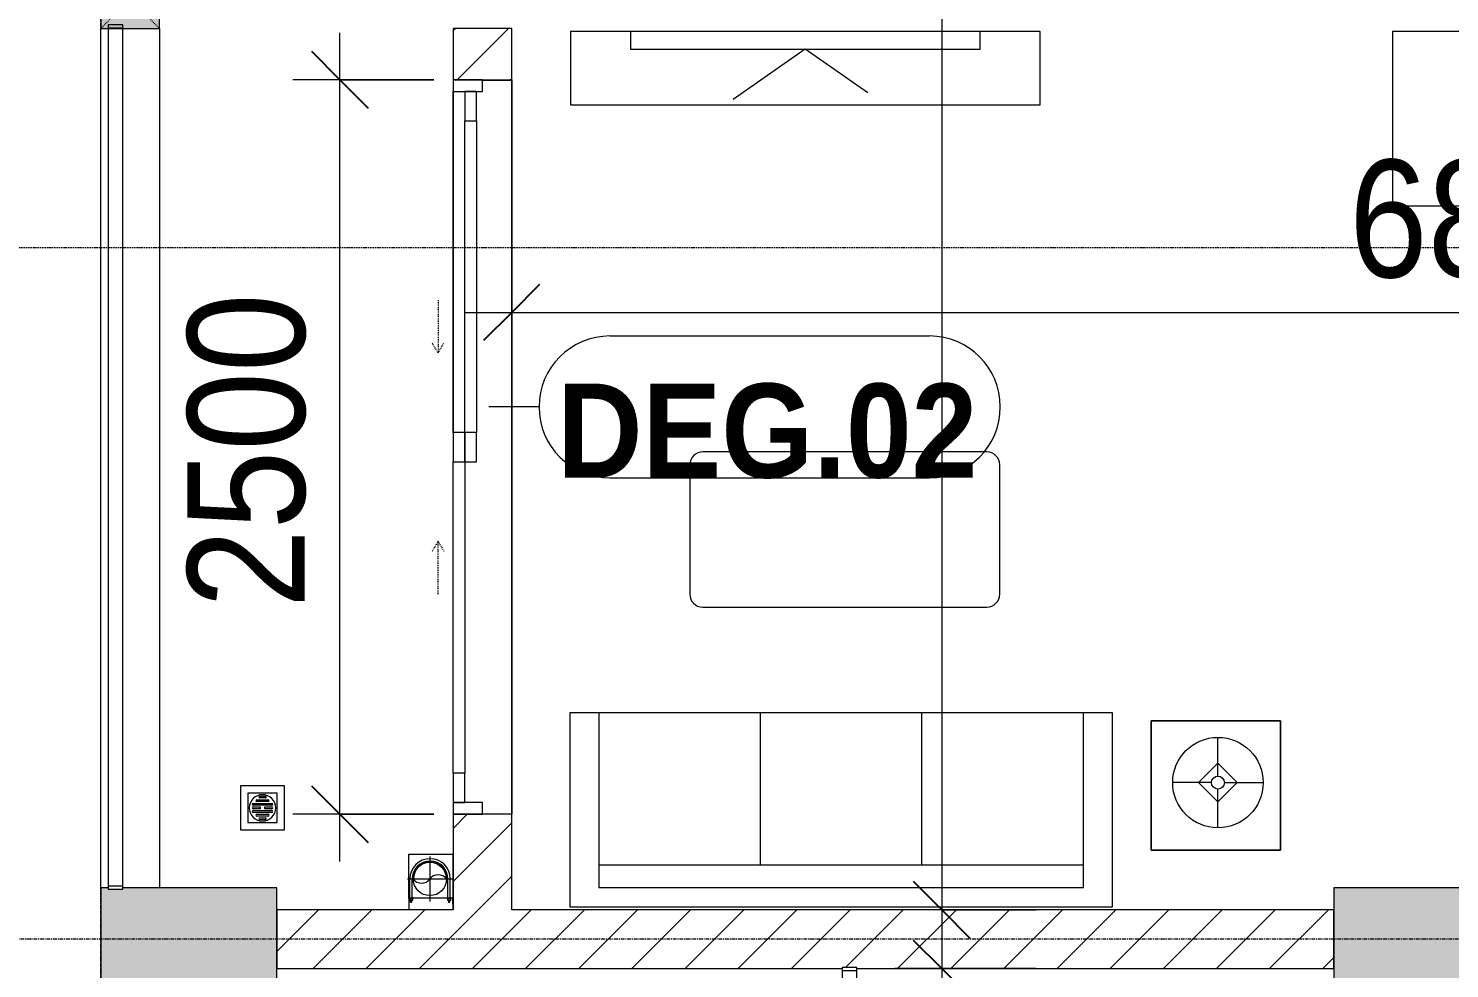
# Model space of a CAD drawing. Header units: millimetres. Extents: x 1591 to 239055, y -15958 to 83255.
# Drawn here: x 129286 to 134127, y 45237 to 48437 of the extents above; entities that cross this region are included whole.
import ezdxf

# ---------------------------------------------------------------- set-up
doc = ezdxf.new("R2010")
doc.units = ezdxf.units.MM
for name, pattern in [('Dash', [6, 3, -3]), ('Dash Dot 3_16_', [7.9375, 4.7625, -1.5875, 0, -1.5875]), ('Grid Line', [22.225, 12.7, -3.175, 3.175, -3.175]), ('IMPORT-CENTER _2_', [40.64, 25.4, -5.08, 5.08, -5.08])]:
    doc.linetypes.add(name, pattern=pattern)
for name, color, linetype, lineweight in [('0-1', 250, 'Continuous', 5), ('A-ANNO-DIMS', 211, 'Continuous', 9), ('A-ANNO-DIMS-160', 211, 'Continuous', 9), ('A-DOOR', 31, 'Continuous', 9), ('A-DOOR-FRAM', 31, 'Continuous', 9), ('A-DOOR-HDLN', 31, 'Dash', 9), ('A-DOOR-IDEN', 31, 'Continuous', 9), ('A-FLOR-2', 9, 'Continuous', 9), ('A-FLOR-HRAL', 11, 'Continuous', 9), ('A-FLOR-HRAL-1', 254, 'Continuous', 9), ('A-FLOR-HRAL-2', 9, 'Continuous', 9), ('A-WALL', 113, 'Continuous', 9), ('A-WALL-3', 113, 'Continuous', 18), ('A-WALL-PATT-2', 111, 'Continuous', 9), ('G-ANNO-SYMB-1', 111, 'Dash Dot 3_16_', 18), ('G-IMPT', 8, 'Continuous', 9), ('G-IMPT-2', 8, 'IMPORT-CENTER _2_', 9), ('I-FURN', 30, 'Continuous', 9), ('I-FURN-1', 254, 'Continuous', 9), ('M-EQPM', 50, 'Continuous', 9), ('S-COLS', 52, 'Continuous', 9), ('S-COLS-1', 52, 'Continuous', 5), ('S-COLS-2', 250, 'Continuous', 18), ('S-COLS-5', 52, 'Continuous', 18), ('S-COLS-HDLN', 52, 'Dash', 9), ('S-GRID-1', 1, 'Grid Line', 9)]:
    doc.layers.add(name, color=color, linetype=linetype, lineweight=lineweight)
doc.styles.add('Arial_B_5', font='arialbd_0.ttf', dxfattribs={"width": 0.9, "height": 320})
doc.styles.add('UTM Avo', font='UTM Avo.ttf', dxfattribs={"width": 0.9, "height": 400})
doc.dimstyles.new('1_Dim_chi_tiet_2_5', dxfattribs={"dimscale": 304.8, "dimtxt": 399.720379, "dimasz": 0.629921, "dimexe": 0.524934, "dimexo": 0.0625, "dimgap": 0.052493, "dimtad": 1, "dimdec": 0, "dimrnd": 5, "dimzin": 0, "dimdsep": 46, "dimtxsty": 'UTM Avo', "dimblk1": 'OBLIQUE', "dimblk2": 'OBLIQUE', "dimsah": 1, "dimcen": 0.09, "dimdle": 0.524934, "dimazin": 0, "dimtfac": 1, "dimtdec": 4, "dimtix": 1, "dimtmove": 0, "dimatfit": 3, "dimfxl": 1.049869, "dimfxlon": 1, "dimtvp": 1, "dimtolj": 1, "dimtzin": 0, "dimarcsym": 2})
doc.dimstyles.new('1_Dim_chi_tiet_2_5_1', dxfattribs={"dimscale": 304.8, "dimtxt": 399.720379, "dimasz": 0.629921, "dimexe": 0.524934, "dimexo": 0.0625, "dimgap": 0.052493, "dimtad": 1, "dimdec": 0, "dimrnd": 5, "dimzin": 0, "dimdsep": 46, "dimtxsty": 'UTM Avo', "dimblk1": 'OBLIQUE', "dimblk2": 'OBLIQUE', "dimsah": 1, "dimcen": 0.09, "dimdle": 0.524934, "dimazin": 0, "dimtfac": 1, "dimtdec": 4, "dimtix": 1, "dimtmove": 0, "dimatfit": 3, "dimfxl": 1.049869, "dimfxlon": 1, "dimtvp": 1, "dimtolj": 1, "dimtzin": 0, "dimarcsym": 2})
pattern_1 = [(45, (95879.7, 0), (-90.50967, 90.50967), [])]

# ---------------------------------------------------------------- blocks, each defined once
blk = doc.blocks.new('NCV_TKTC_KET CAU_rvt-1-TKCS_MB TẦNG 6-8')
at = {"layer": 'S-COLS-1'}
for points in [[(33727.6, 45161.9), (34252.6, 45161.9), (34252.6, 45511.9), (33727.6, 45511.9), (33727.6, 45506.9), (33677.6, 45506.9), (33677.6, 45511.9), (33652.6, 45511.9), (33652.6, 45161.9), (33677.6, 45161.9)], [(37852.6, 45161.9), (38852.6, 45161.9), (38852.6, 45511.9), (37852.6, 45511.9)]]:
    blk.add_hatch(color=256, dxfattribs=at).paths.add_polyline_path(points)
at = {"layer": 'S-COLS-2'}
for p, q in [((33677.6, 45511.9), (33652.6, 45511.9)), ((33652.6, 45511.9), (33652.6, 45161.9)), ((34252.6, 45511.9), (33727.6, 45511.9)), ((34252.6, 45161.9), (34252.6, 45511.9)), ((38852.6, 45511.9), (37852.6, 45511.9)), ((37852.6, 45511.9), (37852.6, 45161.9))]:
    blk.add_line(p, q, dxfattribs=at)
blk = doc.blocks.new('HE BEP A1 - HE BEP A 2-885810-TKCS_MB TẦNG 6-8')
at = {"layer": 'I-FURN'}
for p, q in [((662.4, 594.4), (0, 594.4)), ((0, 594.4), (0, 0)), ((662.4, 0), (662.4, 594.4)), ((662.4, 594.4), (3700, 594.4)), ((662.4, 0), (662.4, 594.4)), ((3700, 594.4), (3700, 0)), ((3700, 594.4), (3700, 0)), ((862.4, 494.4), (1706.9, 494.4)), ((3175.6, 513.2), (2394, 513.2)), ((844.9, 120.7), (844.9, 476.9)), ((1298.3, 440.1), (924.9, 440.1)), ((1541.1, 452.3), (1528.6, 445.1)), ((1566.6, 443.1), (1618.1, 322.3)), ((1724.4, 476.9), (1724.4, 120.7)), ((2364, 483.2), (2364, 111.2)), ((3205.6, 483.2), (3205.6, 111.2)), ((876.4, 408.9), (1346.8, 408.9)), ((1644.4, 423.2), (1459, 423.2)), ((1602.7, 313.4), (1523.8, 418.4)), ((2474.5, 410.3), (2470.1, 405.9)), ((2470.1, 405.9), (2499.2, 376.7)), ((2503.6, 381.1), (2474.5, 410.3)), ((2692.1, 413), (2663, 383.9)), ((2667.3, 379.5), (2696.5, 408.6)), ((2696.5, 408.6), (2692.1, 413)), ((2873.2, 408.6), (2877.5, 413)), ((2902.3, 379.5), (2873.2, 408.6)), ((2877.5, 413), (2906.7, 383.9)), ((3066, 381.1), (3095.1, 410.3)), ((3099.5, 405.9), (3070.4, 376.7)), ((3095.1, 410.3), (3099.5, 405.9)), ((871.5, 386.8), (871.5, 182.3)), ((871.5, 380.9), (1351.6, 380.9)), ((871.5, 352.9), (1351.6, 352.9)), ((1351.6, 182.3), (1351.6, 386.8)), ((1405.6, 369.9), (1405.6, 183.2)), ((1697.8, 183.2), (1697.8, 369.9)), ((2499.2, 376.7), (2503.6, 381.1)), ((2663, 383.9), (2667.3, 379.5)), ((2906.7, 383.9), (2902.3, 379.5)), ((3070.4, 376.7), (3066, 381.1)), ((871.5, 324.9), (1351.6, 324.9)), ((871.5, 296.9), (1351.6, 296.9)), ((1618.1, 322.3), (1602.7, 313.4)), ((871.5, 268.9), (1351.6, 268.9)), ((871.5, 240.9), (1351.6, 240.9)), ((871.5, 212.9), (1351.6, 212.9)), ((2467.4, 188.3), (2496.5, 217.4)), ((2500.9, 213), (2471.8, 183.9)), ((2496.5, 217.4), (2500.9, 213)), ((2660.2, 215.8), (2664.6, 220.2)), ((2689.3, 186.7), (2660.2, 215.8)), ((2664.6, 220.2), (2693.7, 191.1)), ((2905, 220.2), (2875.9, 191.1)), ((2880.3, 186.7), (2909.4, 215.8)), ((2909.4, 215.8), (2905, 220.2)), ((3073.1, 217.4), (3068.7, 213)), ((3068.7, 213), (3097.9, 183.9)), ((3102.3, 188.3), (3073.1, 217.4)), ((871.5, 184.9), (1351.6, 184.9)), ((877.9, 156.9), (1345.2, 156.9)), ((2471.8, 183.9), (2467.4, 188.3)), ((2693.7, 191.1), (2689.3, 186.7)), ((2875.9, 191.1), (2880.3, 186.7)), ((3097.9, 183.9), (3102.3, 188.3)), ((1706.9, 103.2), (862.4, 103.2)), ((924.9, 128.9), (1298.3, 128.9)), ((1459, 129.9), (1644.4, 129.9)), ((2451.6, 122.3), (2451.6, 118.3)), ((2484.1, 122.3), (2451.6, 122.3)), ((2451.6, 118.3), (2484.1, 118.3)), ((2484.1, 118.3), (2484.1, 122.3)), ((3085.5, 118.3), (3085.5, 122.3)), ((3085.5, 122.3), (3118, 122.3)), ((3118, 118.3), (3085.5, 118.3)), ((3118, 122.3), (3118, 118.3)), ((3175.6, 81.2), (2394, 81.2)), ((0, 0), (662.4, 0)), ((3700, 0), (662.4, 0))]:
    blk.add_line(p, q, dxfattribs=at)
for centre, radius in [((1485.9, 449.9), 17.8), ((1592.6, 449.9), 17.8), ((2581.9, 298.5), 142.6), ((2987.7, 298.5), 142.6), ((2581.9, 298.5), 131.3), ((2987.7, 298.5), 131.3), ((2581.9, 298.5), 87.2), ((2581.9, 298.5), 43.6), ((2987.7, 298.5), 87.2), ((2987.7, 298.5), 43.6), ((1552.8, 316.6), 22.2), ((2581.9, 298.5), 30.9), ((2987.7, 298.5), 30.9)]:
    blk.add_circle(centre, radius, dxfattribs=at)
for centre, radius, start, end in [((862.4, 476.9), 17.5, 90, 180), ((1706.9, 476.9), 17.5, 0, 90), ((2394, 483.2), 30, 90, 180), ((3175.6, 483.2), 30, 360, 90), ((924.9, 386.8), 53.3, 90, 180), ((1298.3, 386.8), 53.3, 360, 90), ((1537.5, 429.7), 17.8, 119.9521, 219.4618), ((1549.9, 436.9), 17.8, 20.5379, 119.9521), ((1459, 369.9), 53.3, 90, 180), ((1644.4, 369.9), 53.3, 360, 90), ((924.9, 182.3), 53.3, 180, 270), ((1298.3, 182.3), 53.3, 270, 360), ((1459, 183.2), 53.3, 180, 270), ((1644.4, 183.2), 53.3, 270, 360), ((862.4, 120.7), 17.5, 180, 270), ((1706.9, 120.7), 17.5, 270, 360), ((2394, 111.2), 30, 180, 270), ((2485.1, 120.7), 33.5, 163.9419, 180), ((2485.1, 120.7), 33.5, 180, 196.0581), ((2476.6, 123.1), 24.7, 145.204, 163.9419), ((2476.6, 118.2), 24.7, 196.0581, 214.796), ((2467.8, 120.3), 11.6, 9.9102, 170.0898), ((2467.8, 120.3), 11.6, 189.7177, 350.2823), ((2471.3, 126.9), 18.1, 120.7976, 145.204), ((2471.3, 114.5), 18.1, 214.796, 239.2024), ((2467.9, 132.6), 11.5, 90, 120.7976), ((2467.9, 108.8), 11.5, 239.2024, 270), ((2467.9, 132.6), 11.5, 59.2024, 90), ((2467.9, 108.8), 11.5, 270, 300.7976), ((2464.5, 126.9), 18.1, 34.796, 59.2024), ((2464.5, 114.5), 18.1, 300.7976, 325.204), ((2459.1, 123.1), 24.7, 16.0581, 34.796), ((2459.1, 118.2), 24.7, 325.204, 343.9419), ((2450.6, 120.7), 33.5, 0, 16.0581), ((2450.6, 120.7), 33.5, 343.9419, 0), ((3119, 120.7), 33.5, 163.9419, 180), ((3119, 120.7), 33.5, 180, 196.0581), ((3110.5, 123.1), 24.7, 145.204, 163.9419), ((3110.5, 118.2), 24.7, 196.0581, 214.796), ((3105.2, 126.9), 18.1, 120.7976, 145.204), ((3105.2, 114.5), 18.1, 214.796, 239.2024), ((3101.8, 120.3), 11.6, 9.9102, 170.0898), ((3101.8, 120.3), 11.6, 189.7177, 350.2823), ((3101.8, 132.6), 11.5, 90, 120.7976), ((3101.8, 108.8), 11.5, 239.2024, 270), ((3101.8, 132.6), 11.5, 59.2024, 90), ((3101.8, 108.8), 11.5, 270, 300.7976), ((3098.4, 126.9), 18.1, 34.796, 59.2024), ((3098.4, 114.5), 18.1, 300.7976, 325.204), ((3093, 123.1), 24.7, 16.0581, 34.796), ((3093, 118.2), 24.7, 325.204, 343.9419), ((3084.5, 120.7), 33.5, 0, 16.0581), ((3084.5, 120.7), 33.5, 343.9419, 0), ((3175.6, 111.2), 30, 270, 0)]:
    blk.add_arc(centre, radius, start, end, dxfattribs=at)
at = {"layer": 'I-FURN-1'}
for p, q in [((3700, 594.4), (0, 594.4)), ((0, 594.4), (0, 0)), ((3700, 0), (3700, 594.4)), ((0, 0), (3700, 0))]:
    blk.add_line(p, q, dxfattribs=at)
blk = doc.blocks.new('LOBBY_SOFA_1 - LOBBY_SOFA_1-901220-TKCS_MB TẦNG 6-8')
at = {"layer": 'I-FURN'}
for p, q in [((-2556, 0), (-2556, -660)), ((-708, 0), (-2556, 0)), ((-708, -660), (-708, 0)), ((-2457, -66), (-2457, -660)), ((-807, -66), (-2457, -66)), ((-807, -660), (-807, -66)), ((-807, -143), (-2457, -143)), ((-1907, -143), (-1907, -660)), ((-1357, -143), (-1357, -660)), ((-3128.2, -193.5), (-2688.2, -193.5)), ((-3128.2, -633.5), (-3128.2, -193.5)), ((-2688.2, -193.5), (-2688.2, -633.5)), ((-2915.4, -269), (-2915.4, -401)), ((-2915.4, -357), (-2981.4, -423)), ((-2849.4, -423), (-2915.4, -357)), ((-2937.4, -423), (-3069.4, -423)), ((-2981.4, -423), (-2915.4, -489)), ((-2915.4, -489), (-2849.4, -423)), ((-2893.4, -423), (-2761.4, -423)), ((-2915.4, -445), (-2915.4, -577)), ((-2688.2, -633.5), (-3128.2, -633.5)), ((-2556, -660), (-708, -660)), ((-2172.3, -1064.5), (-2172.3, -1504.5)), ((-1160.3, -1020.5), (-2128.3, -1020.5)), ((-1116.3, -1504.5), (-1116.3, -1064.5)), ((-2128.3, -1548.5), (-1160.3, -1548.5))]:
    blk.add_line(p, q, dxfattribs=at)
for radius in [154, 22]:
    blk.add_circle((-2915.4, -423), radius, dxfattribs=at)
for centre, start, end in [((-2128.3, -1064.5), 90, 180), ((-1160.3, -1064.5), 0, 90), ((-2128.3, -1504.5), 180, 270), ((-1160.3, -1504.5), 270, 0)]:
    blk.add_arc(centre, 44, start, end, dxfattribs=at)
at = {"layer": 'I-FURN-1'}
for p, q in [((-708, 0), (-2556, 0)), ((-2556, 0), (-2556, -660)), ((-708, -660), (-708, 0)), ((-2688.2, -193.5), (-3128.2, -193.5)), ((-3128.2, -193.5), (-3128.2, -633.5)), ((-2688.2, -633.5), (-2688.2, -193.5)), ((-3128.2, -633.5), (-2688.2, -633.5)), ((-2556, -660), (-708, -660)), ((-2172.3, -1064.5), (-2172.3, -1504.5)), ((-1160.3, -1020.5), (-2128.3, -1020.5)), ((-1116.3, -1504.5), (-1116.3, -1064.5)), ((-2128.3, -1548.5), (-1160.3, -1548.5))]:
    blk.add_line(p, q, dxfattribs=at)
for centre, start, end in [((-2128.3, -1064.5), 90, 180), ((-1160.3, -1064.5), 0, 90), ((-2128.3, -1504.5), 180, 270), ((-1160.3, -1504.5), 270, 0)]:
    blk.add_arc(centre, 44, start, end, dxfattribs=at)
blk = doc.blocks.new('RES_BAN AN - RES_BAN AN-901223-TKCS_MB TẦNG 6-8')
at = {"layer": 'I-FURN-1'}
for p, q in [((1600, 0), (0, 0)), ((0, 0), (0, -250)), ((1600, -250), (1600, 0)), ((0, -250), (1600, -250))]:
    blk.add_line(p, q, dxfattribs=at)
blk = doc.blocks.new('KE TIVI-2 - KE TIVI-2-885819-TKCS_MB TẦNG 6-8')
at = {"layer": 'I-FURN-1'}
for p, q in [((-595.6, 0), (-595.6, -60)), ((595.6, 0), (-595.6, 0)), ((595.6, -60), (595.6, 0)), ((-595.6, -60), (595.6, -60)), ((0, -60), (-245.7, -232.1)), ((213, -209.1), (0, -60))]:
    blk.add_line(p, q, dxfattribs=at)
blk = doc.blocks.new('Railing - 50 x 10mm-901205-TKCS_MB TẦNG 6-8')
at = {"layer": 'A-FLOR-HRAL-2'}
for p, q in [((25, 5), (-25, 5)), ((-25, 5), (-25, -5)), ((25, -5), (25, 5)), ((-25, -5), (25, -5))]:
    blk.add_line(p, q, dxfattribs=at)
blk = doc.blocks.new('Railing - Railing-885226-TKCS_MB TẦNG 6-8')
at = {"layer": 'A-FLOR-HRAL-2'}
for p, q in [((13269.1, 35969.6), (13269.1, 34280.8)), ((13319.1, 34280.8), (13319.1, 35969.6))]:
    blk.add_line(p, q, dxfattribs=at)
for p in [(13294.1, 35974.6), (13294.1, 34275.8)]:
    blk.add_blockref('Railing - 50 x 10mm-901205-TKCS_MB TẦNG 6-8', p)
blk = doc.blocks.new('NCV_TKTC_TANG 6 - 8_rvt-2-TKCS_MB TẦNG 6-8')
at = {"layer": 'A-FLOR-2'}
for p, q in [((34852.6, 48221.9), (34852.6, 47061.9)), ((35052.6, 48260.3), (34952.6, 48260.3)), ((35052.6, 48261.9), (35052.6, 45761.9)), ((35052.6, 45761.9), (35052.6, 48260.3))]:
    blk.add_line(p, q, dxfattribs=at)
at = {"layer": 'A-FLOR-HRAL-1'}
blk.add_blockref('Railing - Railing-885226-TKCS_MB TẦNG 6-8', (22908.5, 9260.7), dxfattribs=at)
at = {"layer": 'I-FURN-1'}
for name, p in [('RES_BAN AN - RES_BAN AN-901223-TKCS_MB TẦNG 6-8', (35252.2, 48426.9)), ('KE TIVI-2 - KE TIVI-2-885819-TKCS_MB TẦNG 6-8', (36052.2, 48426.9)), ('HE BEP A1 - HE BEP A 2-885810-TKCS_MB TẦNG 6-8', (38052.6, 47832.6))]:
    blk.add_blockref(name, p, dxfattribs=at)
at = {"layer": 'I-FURN-1', "rotation": 180}
blk.add_blockref('LOBBY_SOFA_1 - LOBBY_SOFA_1-901220-TKCS_MB TẦNG 6-8', (34542.6, 45446.9), dxfattribs=at)
blk = doc.blocks.new('G1_SOF - BO TRU - 200x200-3056268-TKCS_MB TẦNG 6-8')
at = {"layer": 'S-COLS'}
blk.add_hatch(color=256, dxfattribs=at).paths.add_polyline_path([(100, -100), (100, 100), (-100, 100), (-100, -100)])
at = {"layer": 'S-COLS-5'}
for p, q in [((100, 100), (-100, 100)), ((-100, 100), (-100, -100)), ((100, -100), (100, 100)), ((-100, -100), (100, -100))]:
    blk.add_line(p, q, dxfattribs=at)
at = {"layer": 'S-COLS-HDLN'}
for p, q in [((100, 100), (-100, -100)), ((-100, 100), (100, -100))]:
    blk.add_line(p, q, dxfattribs=at)
blk = doc.blocks.new('TKTC_XREF_251221_MB TANG 2-7 - TKTC_XREF_260130_MB TANG 2-5_dwg_$cc-4746808-TKCS_MB TẦNG 6-8')
at = {"layer": 'G-IMPT-2'}
for p, q in [((0, -0.673), (0, 0.673)), ((-0.673, 0), (0.673, 0))]:
    blk.add_line(p, q, dxfattribs=at)
at = {"layer": 'M-EQPM'}
blk.add_circle((0, 0), 0.5, dxfattribs=at)
for centre, radius, start, end in [((0, 0), 0.5, 90, 270), ((0.188, 0.25), 0.313, 126.8699, 233.1301), ((-0.188, -0.25), 0.313, 306.8699, 53.1301)]:
    blk.add_arc(centre, radius, start, end, dxfattribs=at)
blk = doc.blocks.new('TKTC_XREF_251221_MB TANG 2-7 - TKTC_XREF_260130_MB TANG 2-5_dwg_CUM U_DN100-4746796-TKCS_MB TẦNG 6-8')
at = {"layer": 'G-IMPT'}
blk.add_hatch(color=256, dxfattribs=at).paths.add_polyline_path([(0, 61), (0, 57), (14.8, 55.1), (28.5, 49.4), (40.3, 40.3), (49.4, 28.5), (55.1, 14.8), (57, 0), (55.1, -14.8), (49.4, -28.5), (40.3, -40.3), (28.5, -49.4), (14.8, -55.1), (0, -57), (0, -61), (15.8, -58.9), (30.5, -52.8), (43.1, -43.1), (52.8, -30.5), (58.9, -15.8), (61, 0), (58.9, 15.8), (52.8, 30.5), (43.1, 43.1), (30.5, 52.8), (15.8, 58.9)])
for p, q in [((-79.1, 66.6), (-79.1, 63.4)), ((-76.6, 66.6), (-76.6, 63.4)), ((-74.6, 66.6), (-74.6, 63.4)), ((-72.7, 69.3), (-72.7, 60.7)), ((-66.9, 67.9), (-71.7, 67.9)), ((-66.9, 62.1), (-71.7, 62.1)), ((-65, 69), (0, 69)), ((-79.1, -63.4), (-79.1, -66.6)), ((-76.6, -63.4), (-76.6, -66.6)), ((-74.6, -63.4), (-74.6, -66.6)), ((-72.7, -60.7), (-72.7, -69.3)), ((-66.9, -62.1), (-71.7, -62.1)), ((-66.9, -67.9), (-71.7, -67.9)), ((-65, -69), (0, -69))]:
    blk.add_line(p, q, dxfattribs=at)
at = {"layer": 'G-IMPT', "flags": 128}
for points in [[(-72.7, 67.6), (-78.1, 67.6), (-78.1, 62.4), (-72.7, 62.4)], [(-71.7, 59.2), (-66.9, 59.2), (-66.9, 70.8), (-71.7, 70.8)], [(-66.9, 70.8), (-66.9, 72.7), (-65, 72.7), (-65, 57.3), (-66.9, 57.3), (-66.9, 59.2)], [(-65, 61), (0, 61), (0, 57)], [(-72.7, -62.4), (-78.1, -62.4), (-78.1, -67.6), (-72.7, -67.6)], [(-71.7, -70.8), (-66.9, -70.8), (-66.9, -59.2), (-71.7, -59.2)], [(-66.9, -59.2), (-66.9, -57.3), (-65, -57.3), (-65, -72.7), (-66.9, -72.7), (-66.9, -70.8)], [(-65, -61), (0, -61), (0, -57)]]:
    blk.add_lwpolyline(points, dxfattribs=at)
at = {"layer": 'G-IMPT'}
for centre, radius, start, end in [((-78.1, 66.6), 0.96, 90, 180), ((-78.1, 63.4), 0.96, 180, 270), ((-71.1, 69.3), 1.56, 112.6199, 247.3801), ((-67.9, 65), 4.8, 143.1301, 216.8699), ((-71.1, 60.7), 1.56, 112.6199, 247.3801), ((0, 0), 69, 270, 90), ((0, 0), 61, 270, 90), ((0, 0), 57, 270, 90), ((-78.1, -63.4), 0.96, 90, 180), ((-78.1, -66.6), 0.96, 180, 270), ((-71.1, -60.7), 1.56, 112.6199, 247.3801), ((-67.9, -65), 4.8, 143.1301, 216.8699), ((-71.1, -69.3), 1.56, 112.6199, 247.3801)]:
    blk.add_arc(centre, radius, start, end, dxfattribs=at)
blk = doc.blocks.new('TKTC_XREF_251221_MB TANG 2-7 - TKTC_XREF_260130_MB TANG 2-5_dwg_THU NUOC - THU NUOC-444531-TKCS_MB TẦNG 1-4746804-TKCS_MB TẦNG 6-8')
at = {"layer": 'G-IMPT'}
for p, q in [((-23.3, 10.8), (40.9, 10.8)), ((40.9, 4.8), (-23.3, 4.8)), ((-11, 23.3), (28.5, 23.3)), ((28.5, 17.3), (-11, 17.3)), ((-1.1, 35.6), (18.5, 35.6)), ((18.5, 29.6), (-1.1, 29.6)), ((-23.3, -13.6), (40.9, -13.6)), ((40.9, -19.6), (-23.3, -19.6)), ((-11, -26.1), (28.5, -26.1)), ((28.5, -32.1), (-11, -32.1)), ((-1.1, -38.5), (18.5, -38.5)), ((18.5, -44.5), (-1.1, -44.5))]:
    blk.add_line(p, q, dxfattribs=at)
at = {"layer": 'G-IMPT', "flags": 128}
for points in [[(83.7, -79.4), (83.7, 70.6), (-66.3, 70.6), (-66.3, -79.4)], [(58.7, -54.4), (58.7, 45.6), (-41.3, 45.6), (-41.3, -54.4)]]:
    blk.add_lwpolyline(points, close=True, dxfattribs=at)
for points in [[(-23.3, -1.2), (0.7, -1.2), (0.7, -7.2), (-23.3, -7.2)], [(40.9, -7.2), (16.7, -7.2), (16.7, -1.2), (40.9, -1.2)]]:
    blk.add_lwpolyline(points, dxfattribs=at)
at = {"layer": 'G-IMPT'}
for centre, radius, start, end in [((8.7, -4.4), 45, 360, 180), ((8.7, -4.4), 45, 360, 180), ((-23.3, 7.8), 3, 90, 270), ((-11, 20.3), 3, 90, 270), ((-1.1, 32.6), 3, 90, 270), ((18.5, 32.6), 3, 270, 90), ((28.5, 20.3), 3, 270, 90), ((40.9, 7.8), 3, 270, 90), ((8.7, -4.4), 45, 180, 360), ((8.7, -4.4), 45, 180, 360), ((-23.3, -4.2), 3, 90, 270), ((-23.3, -16.6), 3, 90, 270), ((-11, -29.1), 3, 90, 270), ((-1.1, -41.5), 3, 90, 270), ((18.5, -41.5), 3, 270, 90), ((28.5, -29.1), 3, 270, 90), ((40.9, -4.2), 3, 270, 90), ((40.9, -16.6), 3, 270, 90)]:
    blk.add_arc(centre, radius, start, end, dxfattribs=at)
blk = doc.blocks.new('TKTC_XREF_251221_MB TANG 2-7 - TKTC_XREF_251221_MB TANG 2-7-2039446-TKCS_MB TẦNG 6-8')
at = {"layer": 'M-EQPM'}
for p, q in [((1049.5, 28389.8), (1199.8, 28389.8)), ((1049.5, 28240.1), (1049.5, 28389.8)), ((1199.8, 28389.8), (1199.8, 28240.1)), ((1049.2, 28240), (1049.5, 28200)), ((1199.7, 28240), (1049.2, 28240)), ((1199.8, 28240.1), (1049.5, 28240.1)), ((1199.9, 28200), (1199.7, 28240))]:
    blk.add_line(p, q, dxfattribs=at)
blk.add_blockref('TKTC_XREF_251221_MB TANG 2-7 - TKTC_XREF_260130_MB TANG 2-5_dwg_THU NUOC - THU NUOC-444531-TKCS_MB TẦNG 1-4746804-TKCS_MB TẦNG 6-8', (542.3, 28551.2))
for name, p, xscale, yscale, zscale, rotation in [('TKTC_XREF_251221_MB TANG 2-7 - TKTC_XREF_260130_MB TANG 2-5_dwg_$cc-4746808-TKCS_MB TẦNG 6-8', (1121, 28305), 113.7150000000073, 113.7150000000073, 113.7150000000073, 269.9990086637467), ('TKTC_XREF_251221_MB TANG 2-7 - TKTC_XREF_260130_MB TANG 2-5_dwg_CUM U_DN100-4746796-TKCS_MB TẦNG 6-8', (1121.9, 28305), 0.9975000000000007, 0.9975000000000007, 0.9975000000000007, 90.00099133829464)]:
    blk.add_blockref(name, p, dxfattribs=dict(xscale=xscale, yscale=yscale, zscale=zscale, rotation=rotation))
blk = doc.blocks.new('Railing - 50 x 10mm-1251311-TKCS_MB TẦNG 6-8')
at = {"layer": 'A-FLOR-HRAL'}
for p, q in [((25, 5), (-25, 5)), ((-25, 5), (-25, -5)), ((25, -5), (25, 5)), ((-25, -5), (25, -5))]:
    blk.add_line(p, q, dxfattribs=at)
blk = doc.blocks.new('Railing - Railing-3828361-TKCS_MB TẦNG 6-8')
at = {"layer": 'A-FLOR-HRAL'}
for p, q in [((33677.6, 48436.9), (33677.6, 45516.9)), ((33727.6, 45516.9), (33727.6, 48436.9))]:
    blk.add_line(p, q, dxfattribs=at)
for p in [(33702.6, 48444.5), (33702.6, 45511.9)]:
    blk.add_blockref('Railing - 50 x 10mm-1251311-TKCS_MB TẦNG 6-8', p)
blk = doc.blocks.new('DEG_02-DEG_03 - DEG_02-2500x2400mm-CỬA ĐI 02 CÁNH TRƯỢT-625766-TKCS_MB TẦNG 6-8')
at = {"layer": 'A-DOOR'}
for p, q in [((-1110, 100), (-1210, 100)), ((-1210, 100), (-1210, 60)), ((-1110, 60), (-1110, 100)), ((-1110, 100), (-50, 100)), ((50, 100), (-50, 100)), ((-50, 100), (-50, 60)), ((50, 60), (50, 100)), ((-1210, 60), (-1110, 60)), ((-50, 60), (-1110, 60)), ((50, 60), (-50, 60)), ((-50, 60), (-50, 20)), ((-50, 60), (50, 60)), ((50, 20), (50, 60)), ((50, 60), (1110, 60)), ((1210, 60), (1110, 60)), ((1110, 60), (1110, 20)), ((1210, 20), (1210, 60)), ((-50, 20), (50, 20)), ((1110, 20), (50, 20)), ((1110, 20), (1210, 20))]:
    blk.add_line(p, q, dxfattribs=at)
at = {"layer": 'A-DOOR-FRAM'}
for p, q in [((-1210, 100), (-1250, 100)), ((-1250, 100), (-1250, 0)), ((-1210, 0), (-1210, 100)), ((1250, 100), (1210, 100)), ((1210, 100), (1210, 0)), ((1250, 0), (1250, 100)), ((-1250, 0), (-1210, 0)), ((1210, 0), (1250, 0))]:
    blk.add_line(p, q, dxfattribs=at)
at = {"layer": 'A-DOOR-HDLN'}
for p, q in [((-500.4, 151.1), (-320.4, 151.1)), ((-320.4, 151.1), (-355, 171.1)), ((-320.4, 151.1), (-355, 131.1)), ((320.4, 151.1), (355, 171.1)), ((320.4, 151.1), (355, 131.1)), ((500.4, 151.1), (320.4, 151.1))]:
    blk.add_line(p, q, dxfattribs=at)
blk = doc.blocks.new('DIMBLOCK88-TKCS_MB TẦNG 6-8')
at = {"layer": 'A-ANNO-DIMS-160'}
for p, q in [((132397.1, 45396.9), (132397.1, 37076.9)), ((132717.1, 45236.9), (132237.1, 45236.9)), ((132397.1, 45236.9), (132717.1, 45236.9)), ((132717.1, 37236.9), (132237.1, 37236.9)), ((132397.1, 37236.9), (132717.1, 37236.9))]:
    blk.add_line(p, q, dxfattribs=at)
at = {"layer": 'A-ANNO-DIMS-160', "lineweight": 25}
for p, q in [((132397.1, 45236.9), (132301.1, 45332.9)), ((132397.1, 45236.9), (132493.1, 45140.9)), ((132397.1, 37236.9), (132301.1, 37332.9)), ((132397.1, 37236.9), (132493.1, 37140.9))]:
    blk.add_line(p, q, dxfattribs=at)
at = {"layer": 'A-ANNO-DIMS-160', "color": 0, "insert": (131877.4, 40689.2), "char_height": 400, "width": 1314.636, "attachment_point": 1, "rotation": 90, "line_spacing_factor": 1.110334, "style": 'UTM Avo'}
blk.add_mtext('8000', dxfattribs=at)
blk = doc.blocks.new('_Oblique')
at = {"color": 0, "linetype": 'ByBlock', "lineweight": -2}
blk.add_line((-0.5, -0.5), (0.5, 0.5), dxfattribs=at)
blk = doc.blocks.new('DIMBLOCK89-TKCS_MB TẦNG 6-8')
at = {"layer": 'A-ANNO-DIMS-160'}
for p, q in [((130932.3, 47790.3), (130932.3, 47310.3)), ((130932.3, 47470.3), (130932.3, 47790.3)), ((137732.3, 47790.3), (137732.3, 47310.3)), ((137732.3, 47470.3), (137732.3, 47790.3)), ((130772.3, 47470.3), (137892.3, 47470.3))]:
    blk.add_line(p, q, dxfattribs=at)
at = {"layer": 'A-ANNO-DIMS-160', "lineweight": 25}
for p, q in [((130932.3, 47470.3), (131028.3, 47566.3)), ((137732.3, 47470.3), (137828.3, 47566.3)), ((130932.3, 47470.3), (130836.3, 47374.3)), ((137732.3, 47470.3), (137636.3, 47374.3))]:
    blk.add_line(p, q, dxfattribs=at)
at = {"layer": 'A-ANNO-DIMS-160', "color": 0, "insert": (133784.5, 47989.9), "char_height": 400, "width": 1314.636, "attachment_point": 1, "line_spacing_factor": 1.110334, "style": 'UTM Avo'}
blk.add_mtext('6800', dxfattribs=at)
blk = doc.blocks.new('DIMBLOCK90-TKCS_MB TẦNG 6-8')
at = {"layer": 'A-ANNO-DIMS-160'}
for p, q in [((132397.1, 53596.9), (132397.1, 45276.9)), ((132717.1, 53436.9), (132237.1, 53436.9)), ((132397.1, 53436.9), (132717.1, 53436.9)), ((132717.1, 45436.9), (132237.1, 45436.9)), ((132397.1, 45436.9), (132717.1, 45436.9))]:
    blk.add_line(p, q, dxfattribs=at)
at = {"layer": 'A-ANNO-DIMS-160', "lineweight": 25}
for p, q in [((132397.1, 53436.9), (132301.1, 53532.9)), ((132397.1, 53436.9), (132493.1, 53340.9)), ((132397.1, 45436.9), (132301.1, 45532.9)), ((132397.1, 45436.9), (132493.1, 45340.9))]:
    blk.add_line(p, q, dxfattribs=at)
at = {"layer": 'A-ANNO-DIMS-160', "color": 0, "insert": (131877.4, 48889.2), "char_height": 400, "width": 1314.636, "attachment_point": 1, "rotation": 90, "line_spacing_factor": 1.110334, "style": 'UTM Avo'}
blk.add_mtext('8000', dxfattribs=at)
blk = doc.blocks.new('DIMBLOCK254-TKCS_MB TẦNG 6-8')
at = {"layer": 'A-ANNO-DIMS-160'}
for p, q in [((130346.9, 45601.9), (130346.9, 48421.9)), ((130666.9, 48261.9), (130186.9, 48261.9)), ((130346.9, 48261.9), (130666.9, 48261.9)), ((130666.9, 45761.9), (130186.9, 45761.9)), ((130346.9, 45761.9), (130666.9, 45761.9))]:
    blk.add_line(p, q, dxfattribs=at)
at = {"layer": 'A-ANNO-DIMS-160', "lineweight": 25}
for p, q in [((130346.9, 48261.9), (130250.9, 48357.9)), ((130346.9, 48261.9), (130442.9, 48165.9)), ((130346.9, 45761.9), (130250.9, 45857.9)), ((130346.9, 45761.9), (130442.9, 45665.9))]:
    blk.add_line(p, q, dxfattribs=at)
at = {"layer": 'A-ANNO-DIMS-160', "color": 0, "insert": (129827.3, 46464.2), "char_height": 400, "width": 1314.636, "attachment_point": 1, "rotation": 90, "line_spacing_factor": 1.110334, "style": 'UTM Avo'}
blk.add_mtext('2500', dxfattribs=at)
blk = doc.blocks.new('STN_Door Tag - STN_Door Tag-1788670-TKCS_MB TẦNG 6-8')
at = {"layer": 'A-DOOR-IDEN'}
for p, q in [((-3.37, 1.495), (3.431, 1.495)), ((-3.37, -1.524), (3.431, -1.524))]:
    blk.add_line(p, q, dxfattribs=at)
for centre, start, end in [((-3.37, -0.015), 90, 270), ((3.431, -0.015), 270, 90)]:
    blk.add_arc(centre, 1.509, start, end, dxfattribs=at)
blk = doc.blocks.new('DIMBLOCK315-TKCS_MB TẦNG 6-8')
at = {"layer": 'A-ANNO-DIMS-160'}
for p, q in [((132397.1, 45396.9), (132397.1, 37076.9)), ((132717.1, 45236.9), (132237.1, 45236.9)), ((132397.1, 45236.9), (132717.1, 45236.9)), ((132717.1, 37236.9), (132237.1, 37236.9)), ((132397.1, 37236.9), (132717.1, 37236.9))]:
    blk.add_line(p, q, dxfattribs=at)
at = {"layer": 'A-ANNO-DIMS-160', "lineweight": 25}
for p, q in [((132397.1, 45236.9), (132301.1, 45332.9)), ((132397.1, 45236.9), (132493.1, 45140.9)), ((132397.1, 37236.9), (132301.1, 37332.9)), ((132397.1, 37236.9), (132493.1, 37140.9))]:
    blk.add_line(p, q, dxfattribs=at)
at = {"layer": 'A-ANNO-DIMS-160', "color": 0, "insert": (131877.4, 40689.2), "char_height": 400, "width": 1314.636, "attachment_point": 1, "rotation": 90, "line_spacing_factor": 1.110334, "style": 'UTM Avo'}
blk.add_mtext('8000', dxfattribs=at)
blk = doc.blocks.new('DIMBLOCK316-TKCS_MB TẦNG 6-8')
at = {"layer": 'A-ANNO-DIMS-160'}
for p, q in [((132397.1, 53596.9), (132397.1, 45276.9)), ((132717.1, 53436.9), (132237.1, 53436.9)), ((132397.1, 53436.9), (132717.1, 53436.9)), ((132717.1, 45436.9), (132237.1, 45436.9)), ((132397.1, 45436.9), (132717.1, 45436.9))]:
    blk.add_line(p, q, dxfattribs=at)
at = {"layer": 'A-ANNO-DIMS-160', "lineweight": 25}
for p, q in [((132397.1, 53436.9), (132301.1, 53532.9)), ((132397.1, 53436.9), (132493.1, 53340.9)), ((132397.1, 45436.9), (132301.1, 45532.9)), ((132397.1, 45436.9), (132493.1, 45340.9))]:
    blk.add_line(p, q, dxfattribs=at)
at = {"layer": 'A-ANNO-DIMS-160', "color": 0, "insert": (131877.4, 48889.2), "char_height": 400, "width": 1314.636, "attachment_point": 1, "rotation": 90, "line_spacing_factor": 1.110334, "style": 'UTM Avo'}
blk.add_mtext('8000', dxfattribs=at)

msp = doc.modelspace()

# ---------------------------------------------------------------- hatches: boundary and pattern name
at = {"layer": 'A-WALL-PATT-2'}
h = msp.add_hatch(dxfattribs=at)
h.set_pattern_fill('FP_1', color=256, style=0, pattern_type=2)
h.set_pattern_definition(pattern_1)
h.paths.add_polyline_path([(130932.3, 45436.9), (130932.3, 45761.9), (130732.3, 45761.9), (130732.3, 45436.9)])
h.paths.add_polyline_path([(130732.3, 48261.9), (130932.3, 48261.9), (130932.3, 48436.9), (130732.3, 48436.9)])
h = msp.add_hatch(dxfattribs=at)
h.set_pattern_fill('FP_1', color=256, style=0, pattern_type=2)
h.set_pattern_definition(pattern_1)
h.paths.add_polyline_path([(133732.3, 45236.9), (133732.3, 45436.9), (130132.3, 45436.9), (130132.3, 45236.9), (132057.3, 45236.9), (132057.3, 45240.3), (132107.3, 45240.3), (132107.3, 45236.9), (132649.2, 45236.9)])

# ---------------------------------------------------------------- linework, layer by layer
at = {"layer": 'A-DOOR-IDEN'}
msp.add_line((130854.1, 47150.4), (131025.3, 47150.4), dxfattribs=at)
at = {"layer": 'A-WALL'}
for p, q in [((129532.3, 45511.9), (129532.3, 48436.9)), ((129732.3, 48436.9), (129732.3, 45511.9)), ((130732.3, 47061.9), (130732.3, 48221.9)), ((130932.3, 48261.9), (130932.3, 45761.9))]:
    msp.add_line(p, q, dxfattribs=at)
at = {"layer": 'A-WALL-3'}
for p, q in [((130932.3, 48436.9), (130732.3, 48436.9)), ((130732.3, 48436.9), (130732.3, 48261.9)), ((130932.3, 48261.9), (130932.3, 48436.9)), ((130732.3, 48261.9), (130932.3, 48261.9)), ((130932.3, 45761.9), (130732.3, 45761.9)), ((130732.3, 45761.9), (130732.3, 45436.9)), ((130932.3, 45436.9), (130932.3, 45761.9)), ((130732.3, 45436.9), (130132.3, 45436.9)), ((130132.3, 45436.9), (130132.3, 45236.9)), ((133732.3, 45436.9), (130932.3, 45436.9)), ((133732.3, 45236.9), (133732.3, 45436.9)), ((130132.3, 45236.9), (132057.3, 45236.9)), ((132107.3, 45236.9), (133732.3, 45236.9))]:
    msp.add_line(p, q, dxfattribs=at)
at = {"layer": 'G-ANNO-SYMB-1'}
msp.add_line((124639, 47691.5), (229692.1, 47691.5), dxfattribs=at)
at = {"layer": 'S-GRID-1'}
for p, q in [((129532.3, 19149.4), (129532.3, 77012.5)), ((132338.5, 45336.9), (128338.5, 45336.9)), ((221768.6, 45336.9), (132338.5, 45336.9))]:
    msp.add_line(p, q, dxfattribs=at)

# ---------------------------------------------------------------- block references
at = {"layer": '0-1'}
for name in ['NCV_TKTC_KET CAU_rvt-1-TKCS_MB TẦNG 6-8', 'NCV_TKTC_TANG 6 - 8_rvt-2-TKCS_MB TẦNG 6-8']:
    msp.add_blockref(name, (95879.7, 0), dxfattribs=at)
at = {"layer": 'A-DOOR', "rotation": 89.9999999999999}
msp.add_blockref('DEG_02-DEG_03 - DEG_02-2500x2400mm-CỬA ĐI 02 CÁNH TRƯỢT-625766-TKCS_MB TẦNG 6-8', (130832.3, 47011.9), dxfattribs=at)
at = {"layer": 'A-DOOR-IDEN', "xscale": 159.9999999999999, "yscale": 159.9999999999999, "zscale": 159.9999999999999}
msp.add_blockref('STN_Door Tag - STN_Door Tag-1788670-TKCS_MB TẦNG 6-8', (131806, 47151.1), dxfattribs=at)
at = {"layer": 'A-FLOR-HRAL'}
msp.add_blockref('Railing - Railing-3828361-TKCS_MB TẦNG 6-8', (95879.7, 0), dxfattribs=at)
at = {"layer": 'M-EQPM'}
msp.add_blockref('TKTC_XREF_251221_MB TANG 2-7 - TKTC_XREF_251221_MB TANG 2-7-2039446-TKCS_MB TẦNG 6-8', (129532.3, 17236.9), dxfattribs=at)
at = {"layer": 'S-COLS'}
msp.add_blockref('G1_SOF - BO TRU - 200x200-3056268-TKCS_MB TẦNG 6-8', (129632.3, 48536.9), dxfattribs=at)

# ---------------------------------------------------------------- texts
at = {"layer": 'A-DOOR-IDEN', "insert": (131802.7, 47065.7), "char_height": 320, "width": 1467.36, "attachment_point": 5, "line_spacing_factor": 0.936439, "style": 'Arial_B_5'}
msp.add_mtext('\\pt7.2,14.4,21.6,28.8,36,43.2,50.4,57.6,64.8,72,79.2,86.4,93.6,100.8,108,115.2,122.4,129.6,136.8,144,151.2,158.4,165.6,172.8,180,187.2,194.4,201.6,208.8,216,223.2,230.4;DEG.02', dxfattribs=at)

# ---------------------------------------------------------------- dimensions: what is measured, and where the dimension line sits
at = {"layer": 'A-ANNO-DIMS'}
for base, p1, p2, dimstyle, override, picture, middle in [((132397.1, 45436.9), (132717.1, 53436.9), (132717.1, 45436.9), '1_Dim_chi_tiet_2_5', {"dimpost": '<>', "dimfxl": 8000}, 'DIMBLOCK90-TKCS_MB TẦNG 6-8', (132174.1, 49436.9)), ((132397.1, 45436.9), (132717.1, 53436.9), (132717.1, 45436.9), '1_Dim_chi_tiet_2_5_1', {"dimpost": '<>', "dimfxl": 8000}, 'DIMBLOCK316-TKCS_MB TẦNG 6-8', (132174.1, 49436.9)), ((130346.9, 48261.9), (130666.9, 45761.9), (130666.9, 48261.9), '1_Dim_chi_tiet_2_5', {"dimpost": '<>', "dimfxl": 2500}, 'DIMBLOCK254-TKCS_MB TẦNG 6-8', (130123.9, 47011.9)), ((132397.1, 37236.9), (132717.1, 45236.9), (132717.1, 37236.9), '1_Dim_chi_tiet_2_5', {"dimpost": '<>', "dimfxl": 8000}, 'DIMBLOCK88-TKCS_MB TẦNG 6-8', (132174.1, 41236.9)), ((132397.1, 37236.9), (132717.1, 45236.9), (132717.1, 37236.9), '1_Dim_chi_tiet_2_5_1', {"dimpost": '<>', "dimfxl": 8000}, 'DIMBLOCK315-TKCS_MB TẦNG 6-8', (132174.1, 41236.9))]:
    dim = msp.add_linear_dim(base=base, p1=p1, p2=p2, angle=90, dimstyle=dimstyle, override=override, dxfattribs=at)
    dim.commit()
    dim.dimension.update_dxf_attribs({"geometry": picture, "text_midpoint": middle})
dim = msp.add_linear_dim(base=(137732.3, 47470.3), p1=(130932.3, 47790.3), p2=(137732.3, 47790.3), dimstyle='1_Dim_chi_tiet_2_5', override={"dimpost": '<>', "dimfxl": 6800.071331}, dxfattribs=at)
dim.commit()
dim.dimension.update_dxf_attribs({"geometry": 'DIMBLOCK89-TKCS_MB TẦNG 6-8', "text_midpoint": (134332.3, 47693.3)})

doc.saveas('drawing.dxf')
